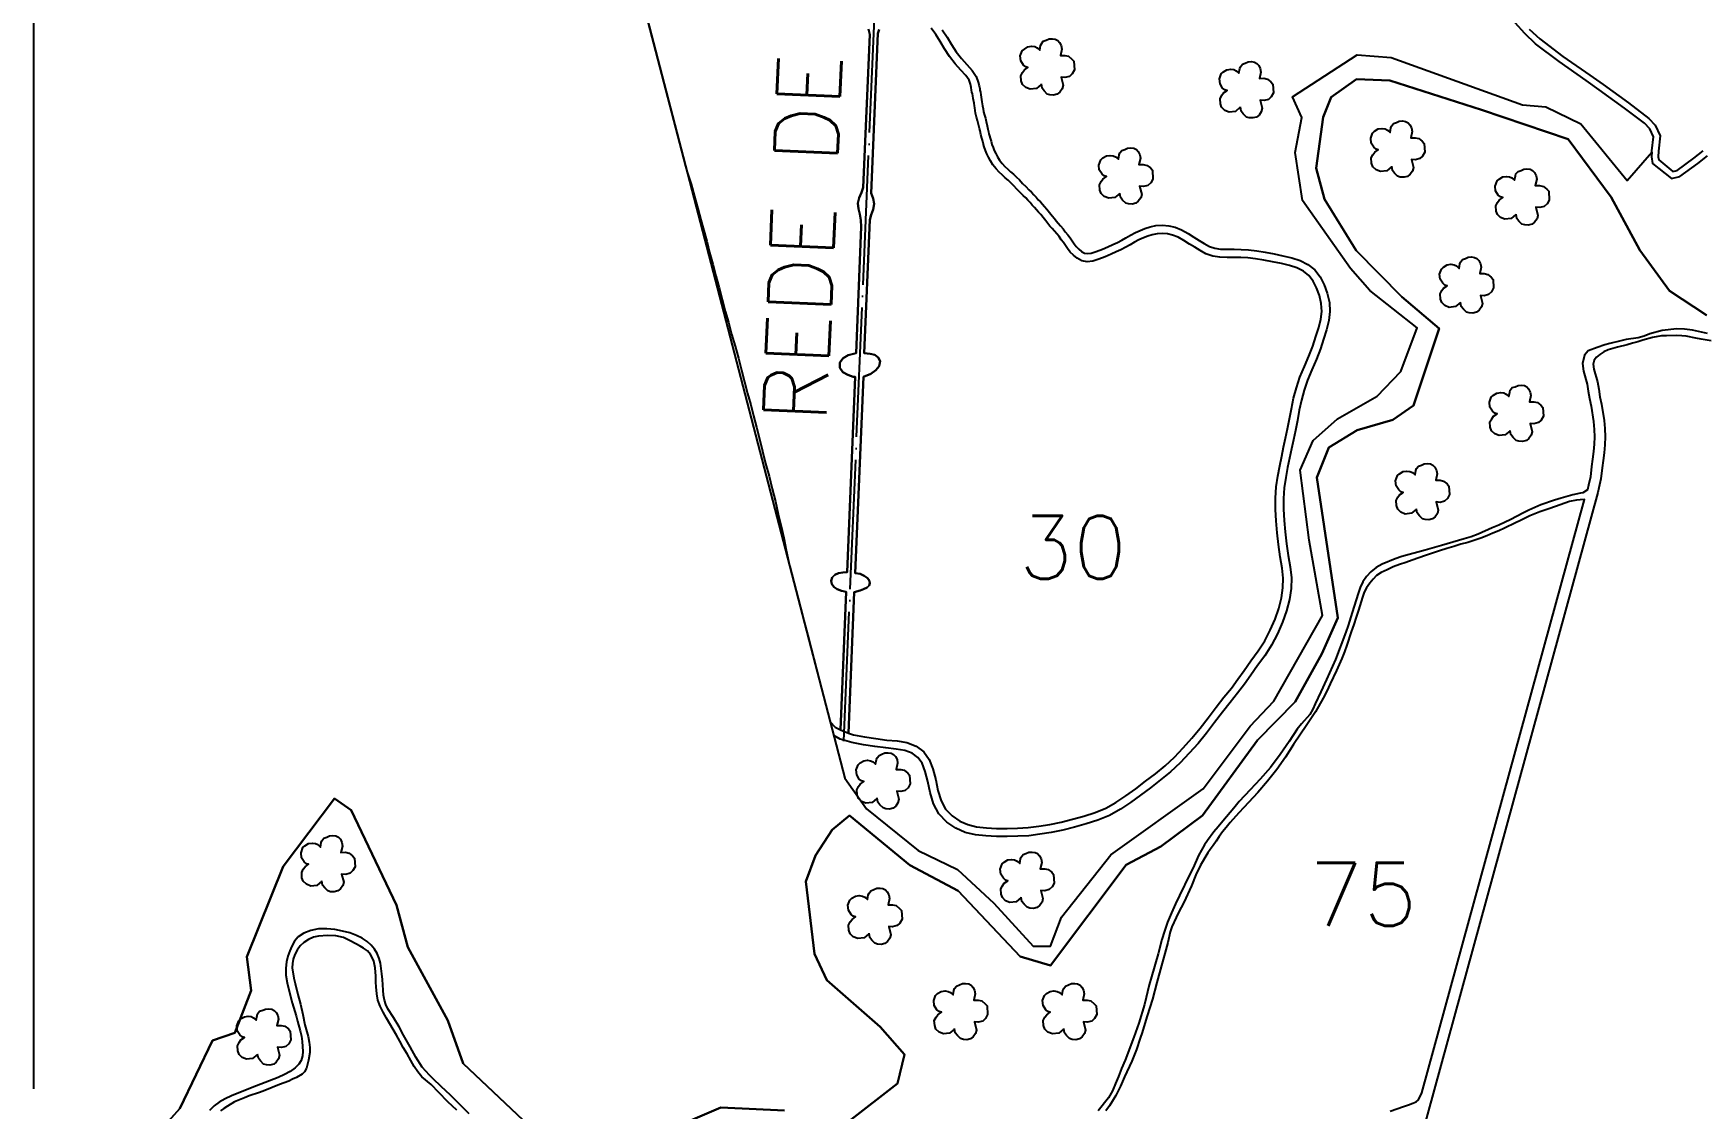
# Model space of a CAD drawing. Extents: x 739818 to 746118, y 7816232 to 7825142.
# Drawn here: x 741500 to 742531, y 7821242 to 7821906 of the extents above; entities that cross this region are included whole.
import ezdxf

# ---------------------------------------------------------------- set-up
doc = ezdxf.new("R2010")
doc.units = 0
doc.header["$MEASUREMENT"] = 0
doc.linetypes.add('CONTINUO', pattern=[0])
doc.linetypes.add('TRACO-PONTO', pattern=[94, 80, -7, 0, -7])
doc.layers.add('0114001148', color=1, linetype='Continuous', lineweight=25)
for name, color, linetype in [('0114001148030', 5, 'Continuous'), ('0114001148031', 5, 'Continuous'), ('0114001148044', 5, 'Continuous'), ('0114001148072', 5, 'Continuous'), ('0114001148075', 5, 'Continuous'), ('0114001148076', 5, 'Continuous'), ('_SIMBOLO ARVORE', 118, 'Continuous'), ('MALHA', 8, 'Continuous'), ('REDE_DE_LUZ', 6, 'Continuous'), ('RESERVA', 3, 'Continuous'), ('TEXTO', 7, 'Continuous'), ('TEXTO_NUN_TAL', 7, 'Continuous')]:
    doc.layers.add(name, color=color, linetype=linetype)
doc.styles.add('Simplex', font='simplex.shx')

msp = doc.modelspace()

# ---------------------------------------------------------------- linework, layer by layer
at = {"layer": '0114001148', "linetype": 'Continuous'}
msp.add_lwpolyline([(741813.5, 7822167.8), (742001.4, 7821445.9), (742014.8, 7821426.9), (742046.7, 7821401.2), (742071.1, 7821389.3), (742093.6, 7821368.7), (742117.8, 7821342), (742128.6, 7821342.1), (742135.3, 7821360), (742165.8, 7821398.4), (742222.8, 7821439.2), (742251.9, 7821478), (742266.5, 7821493.3), (742296.6, 7821546.3), (742288.4, 7821592.9), (742282.9, 7821636.1), (742290.9, 7821654.5), (742305.8, 7821667.8), (742330.5, 7821681.9), (742345, 7821697), (742355.2, 7821724), (742325.9, 7821747.2), (742314, 7821760.8), (742284.2, 7821802.8), (742279.7, 7821832.3), (742283.8, 7821854.1), (742278.1, 7821866.7), (742318, 7821892.8), (742339, 7821891), (742420.2, 7821861.8), (742434.7, 7821860.6), (742456.3, 7821850.1), (742484.9, 7821815.1), (742500.1, 7821832.5), (742500, 7821829.6), (742500.6, 7821825.6), (742512.2, 7821816.3), (742517.4, 7821817.6), (742528.6, 7821825.6), (742534.5, 7821830.3)], dxfattribs=at)
at = {"layer": '0114001148', "linetype": 'ByBlock'}
for points in [[(742533.9, 7821731.9), (742511.1, 7821747), (742492.7, 7821772), (742475.1, 7821804.7), (742448.4, 7821840.7), (742394.9, 7821858.8), (742338.2, 7821876.8), (742317.6, 7821877.6), (742302, 7821866.6), (742297, 7821854.2), (742292.7, 7821822.6), (742297.8, 7821803.5), (742317.5, 7821771.9), (742345.6, 7821743.3), (742368.7, 7821723.7), (742352.9, 7821676), (742340, 7821667.3), (742318, 7821660.9), (742300.5, 7821650.1), (742293.2, 7821631.6), (742306.2, 7821544.8), (742296.3, 7821522.6), (742279.7, 7821493), (742256.4, 7821469.3), (742222.5, 7821422.7), (742196.8, 7821403.6), (742175.3, 7821392.2), (742128.5, 7821330.1), (742109.8, 7821335.6), (742071.5, 7821376.3), (742041.7, 7821392), (742004.3, 7821422.8), (741993.7, 7821414), (741983.3, 7821398.1), (741977.3, 7821381.9), (741982.8, 7821337.4), (741990.3, 7821321), (742023.3, 7821292.2), (742038.4, 7821275.2), (742034, 7821257.2), (742003.6, 7821233.6)], [(741817.5, 7821220.5), (741765.5, 7821269.5), (741756.1, 7821296.2), (741731.5, 7821341.4), (741724.5, 7821367.4), (741696.4, 7821426.1), (741686, 7821433.3), (741654.3, 7821391.2), (741632, 7821335.5), (741634.5, 7821314.7), (741624.5, 7821288.4), (741610.6, 7821283.7), (741590.6, 7821241.7), (741518.4, 7821161)], [(741964.2, 7821240.5), (741924.9, 7821242.4), (741885.5, 7821225.4)]]:
    msp.add_lwpolyline(points, dxfattribs=at)
at = {"layer": '0114001148030', "linetype": 'Continuous'}
msp.add_lwpolyline([(742022.6, 7821908.3), (742021.8, 7821905.8), (742017.7, 7821807.3), (742018.9, 7821804), (742019.5, 7821800.6), (742019, 7821797.2), (742017.8, 7821793.8), (742017, 7821790.7), (742013.5, 7821708.4), (742017.2, 7821708), (742019.9, 7821707.3), (742022, 7821705.8), (742023.2, 7821703.4), (742022.7, 7821700.4), (742020.6, 7821697.8), (742017.6, 7821695.7), (742012.9, 7821693.7), (742007.8, 7821572.4), (742011, 7821572), (742013.5, 7821570.8), (742015.3, 7821569.6), (742016.4, 7821568.2), (742016.9, 7821566.3), (742016.4, 7821564.9), (742015.2, 7821563.7), (742013, 7821562.5), (742011, 7821561.7), (742007.3, 7821560.7), (742003.7, 7821473.7), (742006.9, 7821472.7), (742013.7, 7821471.3), (742020.6, 7821470.3), (742027.4, 7821469.4), (742033.7, 7821468.8), (742039.8, 7821467.8), (742045.5, 7821465.7), (742050.2, 7821462.2), (742053.6, 7821457.4), (742055.9, 7821451.5), (742057.6, 7821444.9), (742059, 7821438.3), (742060.9, 7821431.9), (742063.7, 7821426.6), (742067.7, 7821422.5), (742072.5, 7821419.3), (742077.5, 7821417.1), (742082.9, 7821415.8), (742088.9, 7821415.1), (742095.2, 7821414.8), (742101.7, 7821414.8), (742108.2, 7821414.9), (742114.7, 7821415.3), (742121.3, 7821416.1), (742128.1, 7821417.2), (742135.1, 7821418.7), (742142.1, 7821420.4), (742149.1, 7821422.4), (742156.1, 7821424.6), (742162.8, 7821427.2), (742169, 7821430.8), (742175.1, 7821434.9), (742181.2, 7821439.3), (742187.3, 7821443.9), (742193.5, 7821448.6), (742199.4, 7821453.5), (742205.1, 7821458.9), (742210.6, 7821464.6), (742215.9, 7821470.6), (742221, 7821476.8), (742226, 7821483.2), (742230.9, 7821489.6), (742235.7, 7821495.8), (742240.3, 7821501.4), (742244.4, 7821506.9), (742248.3, 7821512.4), (742252.4, 7821518.3), (742256.8, 7821524.4), (742260.9, 7821530.6), (742264.3, 7821537.2), (742267.3, 7821544), (742269.6, 7821550.7), (742271.3, 7821557.3), (742272.2, 7821563.5), (742272.4, 7821569.4), (742271.7, 7821575.6), (742270.5, 7821582.6), (742269.4, 7821590.1), (742268.6, 7821597.5), (742268, 7821604.8), (742267.6, 7821611.9), (742267.5, 7821618.9), (742268, 7821625.8), (742269, 7821632.5), (742270.2, 7821638.7), (742271.4, 7821644.7), (742272.6, 7821650.3), (742273.8, 7821655.8), (742275, 7821661.7), (742276.2, 7821667.8), (742277.4, 7821674.1), (742278.8, 7821680.5), (742280.5, 7821686.9), (742282.7, 7821693.6), (742285.5, 7821700.2), (742288.2, 7821706.5), (742290.6, 7821712.7), (742292.6, 7821718.7), (742294.3, 7821724.3), (742295.7, 7821729.4), (742296.2, 7821734.2), (742295.9, 7821739.1), (742294.8, 7821744), (742293, 7821748.7), (742290.9, 7821752.8), (742288.2, 7821756.3), (742284.8, 7821759), (742280.8, 7821761.1), (742276.3, 7821762.6), (742271.2, 7821763.7), (742265.7, 7821764.8), (742260.4, 7821765.8), (742255.2, 7821766.7), (742250.5, 7821767.3), (742246.2, 7821767.5), (742242, 7821767.6), (742237.7, 7821767.6), (742233.2, 7821767.8), (742228.8, 7821768.4), (742224.6, 7821769.8), (742221, 7821771.8), (742217.8, 7821773.8), (742214.5, 7821775.8), (742211, 7821778), (742207.4, 7821780.1), (742204, 7821781.4), (742200.8, 7821782.1), (742197.6, 7821782.4), (742194.4, 7821782.2), (742191.4, 7821781.6), (742188.6, 7821780.7), (742186, 7821779.6), (742183.2, 7821778.4), (742180.4, 7821776.9), (742177.7, 7821775.3), (742175, 7821773.8), (742172.1, 7821772.3), (742169.2, 7821771), (742166, 7821769.5), (742162.4, 7821768), (742158.4, 7821766.5), (742154.7, 7821765.3), (742151.2, 7821764.9), (742147.9, 7821765.4), (742145, 7821767), (742142.7, 7821768.9), (742140.7, 7821770.9), (742139.1, 7821773), (742137.8, 7821774.9), (742136.6, 7821776.7), (742135.2, 7821778.5), (742133.8, 7821780.4), (742132.4, 7821782.2), (742131, 7821783.8), (742129.5, 7821785.4), (742128.2, 7821786.9), (742127, 7821788.5), (742125.7, 7821790.2), (742124.1, 7821792.2), (742122.5, 7821794.1), (742121.2, 7821795.6), (742119.9, 7821797), (742118.6, 7821798.4), (742117.2, 7821799.9), (742115.9, 7821801.4), (742114.6, 7821802.9), (742113.2, 7821804.3), (742111.7, 7821805.9), (742109.8, 7821807.7), (742107.7, 7821809.8), (742105.9, 7821811.8), (742104.1, 7821813.6), (742102.3, 7821815.2), (742100.5, 7821816.8), (742098.7, 7821818.5), (742096.9, 7821820.2), (742094.9, 7821822.3), (742092.9, 7821824.7), (742091.4, 7821827.2), (742090.2, 7821829.5), (742089.3, 7821831.6), (742088.4, 7821833.6), (742087.6, 7821835.9), (742087, 7821838.1), (742086.5, 7821839.9), (742086.1, 7821841.3), (742085.5, 7821843.4), (742085, 7821845.7), (742084.6, 7821847.3), (742084.3, 7821848.8), (742083.9, 7821850.4), (742083.4, 7821852.2), (742082.9, 7821854.2), (742082.2, 7821856.6), (742081.8, 7821860), (742081.6, 7821861.2), (742081.3, 7821862.8), (742080.7, 7821865.8), (742080.5, 7821867.4), (742080.3, 7821868.7), (742080, 7821869.7), (742079.8, 7821870.9), (742079.6, 7821872.5), (742079.1, 7821874.5), (742078.2, 7821877), (742076.2, 7821880), (742073.2, 7821883.3), (742069.7, 7821887.2), (742066.2, 7821891.6), (742063.1, 7821896.4), (742060.4, 7821901), (742057.6, 7821905.2), (742054.7, 7821909.2)], dxfattribs=at)
at = {"layer": '0114001148031', "linetype": 'Continuous'}
msp.add_lwpolyline([(741863.7, 7821974.9), (741903, 7821824), (741904.1, 7821820.3), (741906.4, 7821812.8), (741908.6, 7821805.2), (741910.6, 7821797.8), (741912.5, 7821790.8), (741914.3, 7821784.2), (741916.1, 7821777.6), (741917.9, 7821770.6), (741919.8, 7821763.4), (741921.8, 7821756.1), (741923.7, 7821748.8), (741925.6, 7821741.5), (741927.5, 7821734.3), (741929.5, 7821727.5), (741931.5, 7821720.2), (741933.6, 7821712.7), (741935.7, 7821705.3), (741937.6, 7821697.9), (741939.5, 7821690.7), (741941.4, 7821683.5), (741943.3, 7821676.5), (741945.1, 7821669.7), (741946.8, 7821662.7), (741948.7, 7821655.5), (741950.5, 7821647.9), (741952.5, 7821640.2), (741954.6, 7821632.4), (741956.6, 7821624.5), (741958.6, 7821616.7), (741960.3, 7821609), (741962.1, 7821601.6), (741963.8, 7821594.3), (741965.3, 7821586.7), (741966.9, 7821579), (741967.4, 7821576.7), (741975.2, 7821546.6), (741975.3, 7821546.3), (741977, 7821540.2), (741978.5, 7821534), (741978.9, 7821532.6), (741992.4, 7821480.7), (741995.4, 7821477.4), (741998.7, 7821475.6), (742002.3, 7821561), (741999.3, 7821561.6), (741996.8, 7821562.5), (741994.8, 7821563.8), (741993.5, 7821565.6), (741993.1, 7821567.7), (741993.7, 7821569.8), (741995.3, 7821571.4), (741997.5, 7821572.4), (742000.2, 7821572.8), (742002.8, 7821573), (742007.8, 7821693.7), (742006.7, 7821693.8), (742003.3, 7821695), (742000.3, 7821696.7), (741998.3, 7821699.3), (741998.4, 7821702.6), (742000.5, 7821705.4), (742003.6, 7821707.1), (742008.4, 7821708.5), (742011.6, 7821786.5), (742011.4, 7821790.6), (742010.7, 7821794.2), (742009.8, 7821797.6), (742009.5, 7821801), (742010.3, 7821804.4), (742011.8, 7821807.7), (742012.8, 7821810.7), (742016.8, 7821905.3), (742016, 7821908.6)], dxfattribs=at)
at = {"layer": '0114001148044', "linetype": 'CONTINUO'}
msp.add_lwpolyline([(742424.4, 7821908.6), (742430.9, 7821902.7), (742445.2, 7821891.7), (742461.9, 7821880.1), (742470, 7821874.4), (742485.7, 7821863), (742498.3, 7821853.3), (742502.2, 7821849.3), (742505.2, 7821842.7), (742504.2, 7821833.2), (742504, 7821829.8), (742504.4, 7821827.8), (742513.2, 7821820.6), (742515.7, 7821821.3), (742526.2, 7821828.8), (742531.9, 7821833.4)], dxfattribs=at)
at = {"layer": '0114001148072', "linetype": 'ByBlock'}
msp.add_lwpolyline([(741761.6, 7821240.7), (741756.1, 7821245.9), (741750.6, 7821251.6), (741745.8, 7821256.5), (741740, 7821261.3), (741737.6, 7821264.3), (741735.4, 7821267.6), (741733.2, 7821271.5), (741731, 7821275.5), (741728.6, 7821279.5), (741726.5, 7821283.4), (741724.5, 7821287.1), (741722.4, 7821290.6), (741720.3, 7821294), (741718.2, 7821297.6), (741716.1, 7821301.2), (741714.3, 7821304.9), (741712.9, 7821308.7), (741712.2, 7821312.5), (741711.8, 7821316.9), (741711.6, 7821319.8), (741711.6, 7821323.5), (741711.3, 7821328.6), (741710.9, 7821330.7), (741710.4, 7821332.7), (741709.6, 7821334.7), (741708.4, 7821336.9), (741706.4, 7821339.1), (741704.1, 7821340.7), (741701.9, 7821342.1), (741696.2, 7821345.2), (741693.3, 7821346.6), (741691.6, 7821347.3), (741687, 7821348.4), (741681.7, 7821348.6), (741676.2, 7821348.3), (741673.2, 7821347.5), (741670.1, 7821346.2), (741667.2, 7821344.4), (741664.9, 7821342.2), (741663, 7821339.5), (741661.6, 7821336.8), (741660.6, 7821334.1), (741660.1, 7821331.4), (741660, 7821328.6), (741660.9, 7821322.2), (741661.7, 7821319), (741663.4, 7821312.2), (741665.1, 7821306.1), (741666.5, 7821299.9), (741667.8, 7821293.4), (741669.8, 7821286.3), (741670.4, 7821282.7), (741670.8, 7821279.4), (741670.8, 7821276.4), (741670, 7821271.6), (741669.5, 7821269.1), (741668.8, 7821266.6), (741667.6, 7821264.4), (741666.2, 7821263), (741662.6, 7821260.8), (741660.2, 7821259.8), (741657.8, 7821258.7), (741652.2, 7821256.5), (741643, 7821252.9), (741639.7, 7821251.7), (741633.4, 7821249.5), (741630.4, 7821248.4), (741624.3, 7821245.9), (741619.9, 7821243.2), (741617.6, 7821241.7), (741615.6, 7821240.3)], dxfattribs=at)
at = {"layer": '0114001148075', "linetype": 'ByBlock'}
msp.add_lwpolyline([(742338.4, 7821240), (742346.6, 7821243), (742349.7, 7821244), (742352.4, 7821245), (742354.5, 7821245.9), (742356, 7821247), (742358.1, 7821251.4), (742458.6, 7821617.9), (742455.8, 7821617.7), (742453.6, 7821617.5), (742449.2, 7821616.7), (742446.4, 7821615.7), (742443.4, 7821614.7), (742437.1, 7821612.5), (742430.9, 7821610.3), (742424.8, 7821607.9), (742418.9, 7821605.1), (742415.8, 7821603.5), (742409, 7821600.3), (742405.5, 7821598.7), (742401.9, 7821597.1), (742398.2, 7821595.5), (742394.4, 7821594.1), (742386.5, 7821591.5), (742382.2, 7821590.3), (742377.8, 7821589), (742373.4, 7821587.7), (742368.9, 7821586.3), (742360.3, 7821583.4), (742356.2, 7821582), (742352.1, 7821580.6), (742348.1, 7821579.1), (742344.2, 7821577.8), (742340.3, 7821576.3), (742336.5, 7821574.6), (742332.9, 7821572.9), (742330.1, 7821571), (742328, 7821568.8), (742325.8, 7821566.2), (742323.8, 7821563.4), (742322.3, 7821560.7), (742321.3, 7821557.6), (742318.9, 7821549.6), (742317.5, 7821545.2), (742316, 7821540.7), (742314.4, 7821536.3), (742311.6, 7821527.9), (742310.2, 7821523.9), (742308.5, 7821519.8), (742305.2, 7821512.3), (742301.4, 7821504.1), (742299.3, 7821499.6), (742297.1, 7821495.3), (742292.3, 7821486.8), (742286.9, 7821478.7), (742278.8, 7821466.6), (742273.8, 7821458.8), (742268.5, 7821451.2), (742262.6, 7821444), (742256.6, 7821437), (742253.7, 7821433.8), (742248, 7821427.7), (742245, 7821424.4), (742239.6, 7821418.4), (742237.2, 7821415.4), (742234.9, 7821412.6), (742232.8, 7821409.8), (742231, 7821406.9), (742229, 7821404.3), (742227.3, 7821401.8), (742225.8, 7821399.6), (742221.3, 7821392), (742218.3, 7821386.1), (742215.6, 7821379.4), (742210.9, 7821369.1), (742207.7, 7821362.8), (742206.2, 7821359.7), (742203.5, 7821353.9), (742202.4, 7821350.9), (742201.1, 7821344.4), (742199.3, 7821337.5), (742197.1, 7821330.1), (742194.3, 7821319.5), (742191.5, 7821309.3), (742188.3, 7821299), (742186.2, 7821292.1), (742185.1, 7821288.6), (742183.9, 7821285.2), (742181.6, 7821278.1), (742178.9, 7821270.9), (742174.3, 7821261.4), (742171.8, 7821255.6), (742169, 7821249.7), (742165, 7821243.3), (742162.8, 7821240.2)], dxfattribs=at)
at = {"layer": '0114001148076', "linetype": 'ByBlock'}
msp.add_lwpolyline([(742536.9, 7821716.1), (742530.7, 7821717), (742527.4, 7821717.7), (742521.4, 7821718.9), (742518.6, 7821719.2), (742515.6, 7821719.3), (742509.3, 7821719.2), (742506.2, 7821719.1), (742500.6, 7821718.1), (742494.5, 7821716.4), (742491.4, 7821715.4), (742488.1, 7821714.5), (742484.9, 7821713.6), (742479, 7821712.2), (742473.1, 7821710.4), (742470.4, 7821709.2), (742468, 7821707.6), (742466, 7821705.9), (742464.5, 7821704), (742463.9, 7821701.7), (742464.4, 7821698.6), (742466.5, 7821690.6), (742467.3, 7821686.1), (742468.1, 7821681.5), (742469, 7821676.8), (742470.6, 7821666.9), (742471.1, 7821661.8), (742471.3, 7821656.7), (742471.1, 7821651.7), (742470.6, 7821646.8), (742470, 7821642.1), (742469.4, 7821637.6), (742468.7, 7821630.8), (742467.4, 7821625.3), (742466.7, 7821622.4), (742337.4, 7821150.4)], dxfattribs=at)
at = {"layer": '_SIMBOLO ARVORE', "linetype": 'CONTINUO'}
for points in [[(742122.8, 7821874.4, 0), (742119.8, 7821871.9, 0), (742116, 7821871.5, 0), (742113.3, 7821872.5, 0), (742111.3, 7821874.4, 0), (742110.5, 7821876.6, 0), (742110.3, 7821879.8, 0), (742111.3, 7821881.9, 0), (742112.4, 7821883.4, 0), (742114.6, 7821884.8, 0), (742113.2, 7821885.3, 0), (742111.9, 7821886.4, 0), (742110.2, 7821889, 0), (742109.9, 7821892, 0), (742111.1, 7821895.2, 0), (742112.4, 7821896.3, 0), (742114.6, 7821897.7, 0), (742116.9, 7821898, 0), (742118.8, 7821897.8, 0), (742120.3, 7821897.1, 0), (742122, 7821895.6, 0), (742122.4, 7821898.4, 0), (742122.9, 7821899.5, 0), (742124.1, 7821901.1, 0), (742125.9, 7821901.7, 0), (742127.7, 7821902.5, 0), (742129.7, 7821902.7, 0), (742131.5, 7821902.4, 0), (742133.1, 7821901.6, 0), (742134.2, 7821900.4, 0), (742135.2, 7821898.4, 0), (742135.6, 7821896.2, 0), (742134.7, 7821892.3, 0), (742137.4, 7821892.4, 0), (742139.7, 7821891.8, 0), (742141.8, 7821890.1, 0), (742143, 7821888.8, 0), (742143.3, 7821883.4, 0), (742142, 7821881, 0), (742140.2, 7821879.4, 0), (742137.5, 7821878.7, 0), (742135.1, 7821878.9, 0), (742136.4, 7821873.9, 0), (742135.8, 7821871.8, 0), (742134.3, 7821869.7, 0), (742132.7, 7821868.4, 0), (742130.5, 7821867.9, 0), (742128.2, 7821868, 0), (742126.5, 7821868.5, 0), (742124.6, 7821870.4, 0), (742123.3, 7821872.1, 0), (742122.9, 7821874.7, 0)], [(742245.8, 7821860.3, 0), (742242.8, 7821857.7, 0), (742239, 7821857.3, 0), (742236.3, 7821858.4, 0), (742234.3, 7821860.3, 0), (742233.5, 7821862.4, 0), (742233.3, 7821865.6, 0), (742234.4, 7821867.7, 0), (742235.5, 7821869.2, 0), (742237.7, 7821870.7, 0), (742236.3, 7821871.1, 0), (742234.9, 7821872.2, 0), (742233.3, 7821874.8, 0), (742233, 7821877.8, 0), (742234.1, 7821881, 0), (742235.4, 7821882.2, 0), (742237.6, 7821883.5, 0), (742240, 7821883.8, 0), (742241.9, 7821883.6, 0), (742243.3, 7821882.9, 0), (742245, 7821881.4, 0), (742245.5, 7821884.2, 0), (742245.9, 7821885.3, 0), (742247.1, 7821886.9, 0), (742248.9, 7821887.5, 0), (742250.7, 7821888.3, 0), (742252.7, 7821888.5, 0), (742254.6, 7821888.2, 0), (742256.1, 7821887.4, 0), (742257.2, 7821886.2, 0), (742258.2, 7821884.2, 0), (742258.6, 7821882, 0), (742257.7, 7821878.1, 0), (742260.4, 7821878.2, 0), (742262.7, 7821877.6, 0), (742264.8, 7821876, 0), (742266, 7821874.6, 0), (742266.3, 7821869.2, 0), (742265, 7821866.8, 0), (742263.3, 7821865.2, 0), (742260.5, 7821864.5, 0), (742258.1, 7821864.7, 0), (742259.4, 7821859.7, 0), (742258.8, 7821857.6, 0), (742257.4, 7821855.5, 0), (742255.8, 7821854.3, 0), (742253.5, 7821853.7, 0), (742251.3, 7821853.8, 0), (742249.6, 7821854.3, 0), (742247.6, 7821856.2, 0), (742246.3, 7821857.9, 0), (742245.9, 7821860.5, 0)], [(742339.3, 7821823.6, 0), (742336.3, 7821821.1, 0), (742332.5, 7821820.6, 0), (742329.7, 7821821.7, 0), (742327.8, 7821823.6, 0), (742327, 7821825.8, 0), (742326.8, 7821829, 0), (742327.8, 7821831, 0), (742328.9, 7821832.5, 0), (742331.1, 7821834, 0), (742329.7, 7821834.5, 0), (742328.3, 7821835.6, 0), (742326.7, 7821838.2, 0), (742326.4, 7821841.2, 0), (742327.6, 7821844.4, 0), (742328.8, 7821845.5, 0), (742331.1, 7821846.9, 0), (742333.4, 7821847.2, 0), (742335.3, 7821846.9, 0), (742336.8, 7821846.2, 0), (742338.4, 7821844.8, 0), (742338.9, 7821847.6, 0), (742339.3, 7821848.7, 0), (742340.6, 7821850.2, 0), (742342.4, 7821850.9, 0), (742344.1, 7821851.7, 0), (742346.1, 7821851.9, 0), (742348, 7821851.6, 0), (742349.6, 7821850.8, 0), (742350.7, 7821849.5, 0), (742351.7, 7821847.6, 0), (742352.1, 7821845.4, 0), (742351.2, 7821841.5, 0), (742353.9, 7821841.5, 0), (742356.2, 7821841, 0), (742358.3, 7821839.3, 0), (742359.5, 7821838, 0), (742359.8, 7821832.6, 0), (742358.5, 7821830.2, 0), (742356.7, 7821828.6, 0), (742354, 7821827.9, 0), (742351.6, 7821828.1, 0), (742352.9, 7821823.1, 0), (742352.3, 7821820.9, 0), (742350.8, 7821818.9, 0), (742349.2, 7821817.6, 0), (742347, 7821817.1, 0), (742344.7, 7821817.2, 0), (742343, 7821817.7, 0), (742341.1, 7821819.6, 0), (742339.8, 7821821.3, 0), (742339.4, 7821823.9, 0)], [(742171.3, 7821807.1, 0), (742168.3, 7821804.5, 0), (742164.5, 7821804.1, 0), (742161.8, 7821805.2, 0), (742159.8, 7821807.1, 0), (742159, 7821809.2, 0), (742158.8, 7821812.4, 0), (742159.8, 7821814.5, 0), (742160.9, 7821816, 0), (742163.1, 7821817.5, 0), (742161.7, 7821817.9, 0), (742160.4, 7821819, 0), (742158.7, 7821821.6, 0), (742158.4, 7821824.6, 0), (742159.6, 7821827.8, 0), (742160.9, 7821829, 0), (742163.1, 7821830.3, 0), (742165.5, 7821830.6, 0), (742167.3, 7821830.4, 0), (742168.8, 7821829.7, 0), (742170.5, 7821828.2, 0), (742170.9, 7821831, 0), (742171.4, 7821832.1, 0), (742172.6, 7821833.7, 0), (742174.4, 7821834.3, 0), (742176.2, 7821835.1, 0), (742178.2, 7821835.3, 0), (742180, 7821835, 0), (742181.6, 7821834.2, 0), (742182.7, 7821833, 0), (742183.7, 7821831, 0), (742184.1, 7821828.8, 0), (742183.2, 7821824.9, 0), (742185.9, 7821825, 0), (742188.2, 7821824.4, 0), (742190.3, 7821822.8, 0), (742191.5, 7821821.4, 0), (742191.8, 7821816, 0), (742190.5, 7821813.6, 0), (742188.7, 7821812, 0), (742186, 7821811.3, 0), (742183.6, 7821811.5, 0), (742184.9, 7821806.5, 0), (742184.3, 7821804.4, 0), (742182.8, 7821802.3, 0), (742181.2, 7821801.1, 0), (742179, 7821800.5, 0), (742176.7, 7821800.6, 0), (742175, 7821801.1, 0), (742173.1, 7821803, 0), (742171.8, 7821804.7, 0), (742171.4, 7821807.3, 0)], [(742416.2, 7821794.1, 0), (742413.2, 7821791.5, 0), (742409.3, 7821791.1, 0), (742406.6, 7821792.2, 0), (742404.7, 7821794, 0), (742403.9, 7821796.2, 0), (742403.7, 7821799.4, 0), (742404.7, 7821801.5, 0), (742405.8, 7821803, 0), (742408, 7821804.5, 0), (742406.6, 7821804.9, 0), (742405.2, 7821806, 0), (742403.6, 7821808.6, 0), (742403.3, 7821811.6, 0), (742404.5, 7821814.8, 0), (742405.7, 7821816, 0), (742408, 7821817.3, 0), (742410.3, 7821817.6, 0), (742412.2, 7821817.4, 0), (742413.7, 7821816.7, 0), (742415.3, 7821815.2, 0), (742415.8, 7821818, 0), (742416.2, 7821819.1, 0), (742417.5, 7821820.7, 0), (742419.3, 7821821.3, 0), (742421, 7821822.1, 0), (742423, 7821822.3, 0), (742424.9, 7821822, 0), (742426.4, 7821821.2, 0), (742427.6, 7821820, 0), (742428.6, 7821818, 0), (742429, 7821815.8, 0), (742428.1, 7821811.9, 0), (742430.8, 7821812, 0), (742433.1, 7821811.4, 0), (742435.2, 7821809.8, 0), (742436.4, 7821808.4, 0), (742436.7, 7821803, 0), (742435.4, 7821800.6, 0), (742433.6, 7821799, 0), (742430.9, 7821798.3, 0), (742428.5, 7821798.5, 0), (742429.7, 7821793.5, 0), (742429.2, 7821791.4, 0), (742427.7, 7821789.3, 0), (742426.1, 7821788.1, 0), (742423.8, 7821787.5, 0), (742421.6, 7821787.6, 0), (742419.9, 7821788.1, 0), (742418, 7821790, 0), (742416.7, 7821791.7, 0), (742416.3, 7821794.3, 0)], [(742381.9, 7821739.7, 0), (742378.9, 7821737.2, 0), (742375, 7821736.7, 0), (742372.3, 7821737.8, 0), (742370.4, 7821739.7, 0), (742369.6, 7821741.8, 0), (742369.4, 7821745.1, 0), (742370.4, 7821747.1, 0), (742371.5, 7821748.6, 0), (742373.7, 7821750.1, 0), (742372.3, 7821750.5, 0), (742370.9, 7821751.7, 0), (742369.3, 7821754.2, 0), (742369, 7821757.3, 0), (742370.2, 7821760.4, 0), (742371.4, 7821761.6, 0), (742373.7, 7821762.9, 0), (742376, 7821763.3, 0), (742377.9, 7821763, 0), (742379.4, 7821762.3, 0), (742381, 7821760.8, 0), (742381.5, 7821763.6, 0), (742381.9, 7821764.7, 0), (742383.1, 7821766.3, 0), (742385, 7821766.9, 0), (742386.7, 7821767.7, 0), (742388.7, 7821767.9, 0), (742390.6, 7821767.6, 0), (742392.1, 7821766.8, 0), (742393.3, 7821765.6, 0), (742394.3, 7821763.6, 0), (742394.7, 7821761.5, 0), (742393.8, 7821757.6, 0), (742396.5, 7821757.6, 0), (742398.7, 7821757.1, 0), (742400.9, 7821755.4, 0), (742402.1, 7821754, 0), (742402.4, 7821748.7, 0), (742401.1, 7821746.3, 0), (742399.3, 7821744.7, 0), (742396.6, 7821743.9, 0), (742394.2, 7821744.1, 0), (742395.4, 7821739.1, 0), (742394.8, 7821737, 0), (742393.4, 7821734.9, 0), (742391.8, 7821733.7, 0), (742389.5, 7821733.1, 0), (742387.3, 7821733.3, 0), (742385.6, 7821733.7, 0), (742383.7, 7821735.6, 0), (742382.4, 7821737.3, 0), (742382, 7821739.9, 0)], [(742412.6, 7821660.5, 0), (742409.6, 7821658, 0), (742405.8, 7821657.5, 0), (742403.1, 7821658.6, 0), (742401.1, 7821660.5, 0), (742400.3, 7821662.6, 0), (742400.1, 7821665.9, 0), (742401.2, 7821667.9, 0), (742402.3, 7821669.4, 0), (742404.5, 7821670.9, 0), (742403.1, 7821671.3, 0), (742401.7, 7821672.5, 0), (742400.1, 7821675, 0), (742399.8, 7821678.1, 0), (742400.9, 7821681.2, 0), (742402.2, 7821682.4, 0), (742404.4, 7821683.7, 0), (742406.8, 7821684.1, 0), (742408.7, 7821683.8, 0), (742410.1, 7821683.1, 0), (742411.8, 7821681.6, 0), (742412.3, 7821684.4, 0), (742412.7, 7821685.5, 0), (742413.9, 7821687.1, 0), (742415.7, 7821687.7, 0), (742417.5, 7821688.5, 0), (742419.5, 7821688.7, 0), (742421.4, 7821688.4, 0), (742422.9, 7821687.6, 0), (742424, 7821686.4, 0), (742425, 7821684.4, 0), (742425.4, 7821682.3, 0), (742424.5, 7821678.4, 0), (742427.2, 7821678.4, 0), (742429.5, 7821677.9, 0), (742431.6, 7821676.2, 0), (742432.8, 7821674.8, 0), (742433.1, 7821669.5, 0), (742431.8, 7821667.1, 0), (742430.1, 7821665.5, 0), (742427.3, 7821664.7, 0), (742424.9, 7821664.9, 0), (742426.2, 7821659.9, 0), (742425.6, 7821657.8, 0), (742424.2, 7821655.7, 0), (742422.6, 7821654.5, 0), (742420.3, 7821653.9, 0), (742418, 7821654.1, 0), (742416.4, 7821654.5, 0), (742414.4, 7821656.4, 0), (742413.1, 7821658.1, 0), (742412.7, 7821660.7, 0)], [(742354.7, 7821612, 0), (742351.7, 7821609.5, 0), (742347.8, 7821609, 0), (742345.1, 7821610.1, 0), (742343.2, 7821612, 0), (742342.4, 7821614.2, 0), (742342.2, 7821617.4, 0), (742343.2, 7821619.4, 0), (742344.3, 7821620.9, 0), (742346.5, 7821622.4, 0), (742345.1, 7821622.8, 0), (742343.7, 7821624, 0), (742342.1, 7821626.5, 0), (742341.8, 7821629.6, 0), (742343, 7821632.8, 0), (742344.2, 7821633.9, 0), (742346.5, 7821635.3, 0), (742348.8, 7821635.6, 0), (742350.7, 7821635.3, 0), (742352.2, 7821634.6, 0), (742353.8, 7821633.2, 0), (742354.3, 7821636, 0), (742354.7, 7821637.1, 0), (742355.9, 7821638.6, 0), (742357.8, 7821639.3, 0), (742359.5, 7821640.1, 0), (742361.5, 7821640.2, 0), (742363.4, 7821640, 0), (742364.9, 7821639.2, 0), (742366.1, 7821637.9, 0), (742367.1, 7821636, 0), (742367.5, 7821633.8, 0), (742366.6, 7821629.9, 0), (742369.3, 7821629.9, 0), (742371.5, 7821629.4, 0), (742373.7, 7821627.7, 0), (742374.8, 7821626.3, 0), (742375.2, 7821621, 0), (742373.9, 7821618.6, 0), (742372.1, 7821617, 0), (742369.4, 7821616.2, 0), (742366.9, 7821616.5, 0), (742368.2, 7821611.4, 0), (742367.6, 7821609.3, 0), (742366.2, 7821607.3, 0), (742364.6, 7821606, 0), (742362.3, 7821605.4, 0), (742360.1, 7821605.6, 0), (742358.4, 7821606.1, 0), (742356.5, 7821608, 0), (742355.2, 7821609.7, 0), (742354.8, 7821612.3, 0)], [(742021.3, 7821433.3, 0), (742018.3, 7821430.8, 0), (742014.5, 7821430.3, 0), (742011.8, 7821431.4, 0), (742009.9, 7821433.3, 0), (742009.1, 7821435.5, 0), (742008.8, 7821438.7, 0), (742009.9, 7821440.7, 0), (742011, 7821442.2, 0), (742013.2, 7821443.7, 0), (742011.8, 7821444.1, 0), (742010.4, 7821445.3, 0), (742008.8, 7821447.8, 0), (742008.5, 7821450.9, 0), (742009.7, 7821454.1, 0), (742010.9, 7821455.2, 0), (742013.1, 7821456.6, 0), (742015.5, 7821456.9, 0), (742017.4, 7821456.6, 0), (742018.9, 7821455.9, 0), (742020.5, 7821454.5, 0), (742021, 7821457.3, 0), (742021.4, 7821458.4, 0), (742022.6, 7821459.9, 0), (742024.4, 7821460.6, 0), (742026.2, 7821461.4, 0), (742028.2, 7821461.5, 0), (742030.1, 7821461.3, 0), (742031.6, 7821460.5, 0), (742032.7, 7821459.2, 0), (742033.7, 7821457.3, 0), (742034.1, 7821455.1, 0), (742033.2, 7821451.2, 0), (742036, 7821451.2, 0), (742038.2, 7821450.7, 0), (742040.3, 7821449, 0), (742041.5, 7821447.7, 0), (742041.8, 7821442.3, 0), (742040.5, 7821439.9, 0), (742038.8, 7821438.3, 0), (742036, 7821437.6, 0), (742033.6, 7821437.8, 0), (742034.9, 7821432.8, 0), (742034.3, 7821430.6, 0), (742032.9, 7821428.6, 0), (742031.3, 7821427.3, 0), (742029, 7821426.7, 0), (742026.8, 7821426.9, 0), (742025.1, 7821427.4, 0), (742023.1, 7821429.3, 0), (742021.8, 7821431, 0), (742021.4, 7821433.6, 0)], [(741678.3, 7821382.2, 0), (741675.2, 7821379.6, 0), (741671.4, 7821379.2, 0), (741668.7, 7821380.3, 0), (741666.8, 7821382.2, 0), (741666, 7821384.3, 0), (741665.8, 7821387.5, 0), (741666.8, 7821389.6, 0), (741667.9, 7821391.1, 0), (741670.1, 7821392.6, 0), (741668.7, 7821393, 0), (741667.3, 7821394.1, 0), (741665.7, 7821396.7, 0), (741665.4, 7821399.8, 0), (741666.6, 7821402.9, 0), (741667.8, 7821404.1, 0), (741670, 7821405.4, 0), (741672.4, 7821405.7, 0), (741674.3, 7821405.5, 0), (741675.8, 7821404.8, 0), (741677.4, 7821403.3, 0), (741677.9, 7821406.1, 0), (741678.3, 7821407.2, 0), (741679.5, 7821408.8, 0), (741681.4, 7821409.4, 0), (741683.1, 7821410.2, 0), (741685.1, 7821410.4, 0), (741687, 7821410.1, 0), (741688.5, 7821409.3, 0), (741689.7, 7821408.1, 0), (741690.7, 7821406.1, 0), (741691.1, 7821403.9, 0), (741690.1, 7821400, 0), (741692.9, 7821400.1, 0), (741695.1, 7821399.5, 0), (741697.3, 7821397.9, 0), (741698.4, 7821396.5, 0), (741698.8, 7821391.1, 0), (741697.5, 7821388.7, 0), (741695.7, 7821387.1, 0), (741693, 7821386.4, 0), (741690.5, 7821386.6, 0), (741691.8, 7821381.6, 0), (741691.2, 7821379.5, 0), (741689.8, 7821377.4, 0), (741688.2, 7821376.2, 0), (741685.9, 7821375.6, 0), (741683.7, 7821375.7, 0), (741682, 7821376.2, 0), (741680.1, 7821378.1, 0), (741678.7, 7821379.8, 0), (741678.3, 7821382.4, 0)], [(742110.4, 7821372, 0), (742107.3, 7821369.5, 0), (742103.5, 7821369, 0), (742100.8, 7821370.1, 0), (742098.9, 7821372, 0), (742098.1, 7821374.2, 0), (742097.9, 7821377.4, 0), (742098.9, 7821379.4, 0), (742100, 7821380.9, 0), (742102.2, 7821382.4, 0), (742100.8, 7821382.8, 0), (742099.4, 7821384, 0), (742097.8, 7821386.5, 0), (742097.5, 7821389.6, 0), (742098.7, 7821392.8, 0), (742099.9, 7821393.9, 0), (742102.1, 7821395.3, 0), (742104.5, 7821395.6, 0), (742106.4, 7821395.3, 0), (742107.9, 7821394.6, 0), (742109.5, 7821393.2, 0), (742110, 7821395.9, 0), (742110.4, 7821397.1, 0), (742111.6, 7821398.6, 0), (742113.4, 7821399.3, 0), (742115.2, 7821400.1, 0), (742117.2, 7821400.2, 0), (742119.1, 7821400, 0), (742120.6, 7821399.2, 0), (742121.8, 7821397.9, 0), (742122.8, 7821396, 0), (742123.2, 7821393.8, 0), (742122.2, 7821389.9, 0), (742125, 7821389.9, 0), (742127.2, 7821389.4, 0), (742129.4, 7821387.7, 0), (742130.5, 7821386.3, 0), (742130.9, 7821381, 0), (742129.5, 7821378.6, 0), (742127.8, 7821377, 0), (742125, 7821376.2, 0), (742122.6, 7821376.5, 0), (742123.9, 7821371.4, 0), (742123.3, 7821369.3, 0), (742121.9, 7821367.3, 0), (742120.3, 7821366, 0), (742118, 7821365.4, 0), (742115.8, 7821365.6, 0), (742114.1, 7821366.1, 0), (742112.2, 7821367.9, 0), (742110.8, 7821369.7, 0), (742110.4, 7821372.3, 0)], [(742016.3, 7821349.7, 0), (742013.3, 7821347.2, 0), (742009.5, 7821346.7, 0), (742006.7, 7821347.8, 0), (742004.8, 7821349.7, 0), (742004, 7821351.9, 0), (742003.8, 7821355.1, 0), (742004.8, 7821357.1, 0), (742005.9, 7821358.6, 0), (742008.1, 7821360.1, 0), (742006.7, 7821360.5, 0), (742005.4, 7821361.7, 0), (742003.7, 7821364.2, 0), (742003.4, 7821367.3, 0), (742004.6, 7821370.5, 0), (742005.8, 7821371.6, 0), (742008.1, 7821373, 0), (742010.4, 7821373.3, 0), (742012.3, 7821373, 0), (742013.8, 7821372.3, 0), (742015.5, 7821370.9, 0), (742015.9, 7821373.7, 0), (742016.4, 7821374.8, 0), (742017.6, 7821376.3, 0), (742019.4, 7821377, 0), (742021.2, 7821377.8, 0), (742023.2, 7821377.9, 0), (742025, 7821377.7, 0), (742026.6, 7821376.9, 0), (742027.7, 7821375.6, 0), (742028.7, 7821373.7, 0), (742029.1, 7821371.5, 0), (742028.2, 7821367.6, 0), (742030.9, 7821367.6, 0), (742033.2, 7821367.1, 0), (742035.3, 7821365.4, 0), (742036.5, 7821364.1, 0), (742036.8, 7821358.7, 0), (742035.5, 7821356.3, 0), (742033.7, 7821354.7, 0), (742031, 7821353.9, 0), (742028.6, 7821354.2, 0), (742029.9, 7821349.1, 0), (742029.3, 7821347, 0), (742027.8, 7821345, 0), (742026.2, 7821343.7, 0), (742024, 7821343.1, 0), (742021.7, 7821343.3, 0), (742020, 7821343.8, 0), (742018.1, 7821345.7, 0), (742016.8, 7821347.4, 0), (742016.4, 7821350, 0)], [(742069.2, 7821290.8, 0), (742066.2, 7821288.3, 0), (742062.4, 7821287.8, 0), (742059.7, 7821288.9, 0), (742057.7, 7821290.8, 0), (742057, 7821293, 0), (742056.7, 7821296.2, 0), (742057.8, 7821298.2, 0), (742058.9, 7821299.7, 0), (742061.1, 7821301.2, 0), (742059.7, 7821301.6, 0), (742058.3, 7821302.8, 0), (742056.7, 7821305.3, 0), (742056.4, 7821308.4, 0), (742057.5, 7821311.6, 0), (742058.8, 7821312.7, 0), (742061, 7821314.1, 0), (742063.4, 7821314.4, 0), (742065.3, 7821314.1, 0), (742066.8, 7821313.4, 0), (742068.4, 7821312, 0), (742068.9, 7821314.7, 0), (742069.3, 7821315.9, 0), (742070.5, 7821317.4, 0), (742072.3, 7821318.1, 0), (742074.1, 7821318.9, 0), (742076.1, 7821319, 0), (742078, 7821318.8, 0), (742079.5, 7821318, 0), (742080.6, 7821316.7, 0), (742081.6, 7821314.8, 0), (742082, 7821312.6, 0), (742081.1, 7821308.7, 0), (742083.9, 7821308.7, 0), (742086.1, 7821308.2, 0), (742088.2, 7821306.5, 0), (742089.4, 7821305.1, 0), (742089.7, 7821299.8, 0), (742088.4, 7821297.4, 0), (742086.7, 7821295.8, 0), (742083.9, 7821295, 0), (742081.5, 7821295.3, 0), (742082.8, 7821290.2, 0), (742082.2, 7821288.1, 0), (742080.8, 7821286.1, 0), (742079.2, 7821284.8, 0), (742076.9, 7821284.2, 0), (742074.7, 7821284.4, 0), (742073, 7821284.9, 0), (742071, 7821286.8, 0), (742069.7, 7821288.5, 0), (742069.3, 7821291.1, 0)], [(742136.6, 7821290.8, 0), (742133.6, 7821288.3, 0), (742129.8, 7821287.8, 0), (742127, 7821288.9, 0), (742125.1, 7821290.8, 0), (742124.3, 7821293, 0), (742124.1, 7821296.2, 0), (742125.1, 7821298.2, 0), (742126.2, 7821299.7, 0), (742128.4, 7821301.2, 0), (742127, 7821301.6, 0), (742125.7, 7821302.8, 0), (742124, 7821305.3, 0), (742123.7, 7821308.4, 0), (742124.9, 7821311.6, 0), (742126.1, 7821312.7, 0), (742128.4, 7821314.1, 0), (742130.7, 7821314.4, 0), (742132.6, 7821314.1, 0), (742134.1, 7821313.4, 0), (742135.8, 7821312, 0), (742136.2, 7821314.7, 0), (742136.7, 7821315.9, 0), (742137.9, 7821317.4, 0), (742139.7, 7821318.1, 0), (742141.5, 7821318.9, 0), (742143.5, 7821319, 0), (742145.3, 7821318.8, 0), (742146.9, 7821318, 0), (742148, 7821316.7, 0), (742149, 7821314.8, 0), (742149.4, 7821312.6, 0), (742148.5, 7821308.7, 0), (742151.2, 7821308.7, 0), (742153.5, 7821308.2, 0), (742155.6, 7821306.5, 0), (742156.8, 7821305.1, 0), (742157.1, 7821299.8, 0), (742155.8, 7821297.4, 0), (742154, 7821295.8, 0), (742151.3, 7821295, 0), (742148.9, 7821295.3, 0), (742150.2, 7821290.2, 0), (742149.6, 7821288.1, 0), (742148.1, 7821286.1, 0), (742146.5, 7821284.8, 0), (742144.3, 7821284.2, 0), (742142, 7821284.4, 0), (742140.3, 7821284.9, 0), (742138.4, 7821286.8, 0), (742137.1, 7821288.5, 0), (742136.7, 7821291.1, 0)], [(741638.6, 7821275.2, 0), (741635.5, 7821272.6, 0), (741631.7, 7821272.2, 0), (741629, 7821273.3, 0), (741627.1, 7821275.2, 0), (741626.3, 7821277.3, 0), (741626.1, 7821280.5, 0), (741627.1, 7821282.6, 0), (741628.2, 7821284.1, 0), (741630.4, 7821285.6, 0), (741629, 7821286, 0), (741627.6, 7821287.2, 0), (741626, 7821289.7, 0), (741625.7, 7821292.8, 0), (741626.9, 7821295.9, 0), (741628.1, 7821297.1, 0), (741630.4, 7821298.4, 0), (741632.7, 7821298.7, 0), (741634.6, 7821298.5, 0), (741636.1, 7821297.8, 0), (741637.7, 7821296.3, 0), (741638.2, 7821299.1, 0), (741638.6, 7821300.2, 0), (741639.8, 7821301.8, 0), (741641.7, 7821302.4, 0), (741643.4, 7821303.2, 0), (741645.4, 7821303.4, 0), (741647.3, 7821303.1, 0), (741648.8, 7821302.3, 0), (741650, 7821301.1, 0), (741651, 7821299.1, 0), (741651.4, 7821296.9, 0), (741650.4, 7821293.1, 0), (741653.2, 7821293.1, 0), (741655.4, 7821292.6, 0), (741657.6, 7821290.9, 0), (741658.7, 7821289.5, 0), (741659.1, 7821284.1, 0), (741657.8, 7821281.7, 0), (741656, 7821280.1, 0), (741653.3, 7821279.4, 0), (741650.8, 7821279.6, 0), (741652.1, 7821274.6, 0), (741651.5, 7821272.5, 0), (741650.1, 7821270.4, 0), (741648.5, 7821269.2, 0), (741646.2, 7821268.6, 0), (741644, 7821268.7, 0), (741642.3, 7821269.2, 0), (741640.4, 7821271.1, 0), (741639.1, 7821272.8, 0), (741638.6, 7821275.4, 0)]]:
    msp.add_polyline3d(points, dxfattribs=at)
at = {"layer": 'MALHA', "linetype": 'ByBlock'}
msp.add_lwpolyline([(741500, 7822912.3), (741500, 7821253.8)], dxfattribs=at)
at = {"layer": 'REDE_DE_LUZ', "linetype": 'TRACO-PONTO'}
msp.add_lwpolyline([(742000.8, 7821468.6), (742030.5, 7822170.5)], dxfattribs=at)
at = {"layer": 'REDE_DE_LUZ'}
msp.add_lwpolyline([(742016, 7821908.6), (742016.8, 7821905.3), (742012.8, 7821810.7), (742011.8, 7821807.7), (742010.3, 7821804.4), (742009.5, 7821801), (742009.8, 7821797.6), (742010.7, 7821794.2), (742011.4, 7821790.6), (742011.6, 7821786.5), (742008.4, 7821708.5), (742003.6, 7821707.1), (742000.5, 7821705.4), (741998.4, 7821702.6), (741998.3, 7821699.3), (742000.3, 7821696.7), (742003.3, 7821695), (742006.7, 7821693.8), (742007.8, 7821693.7), (742002.8, 7821573), (742000.2, 7821572.8), (741997.5, 7821572.4), (741995.3, 7821571.4), (741993.7, 7821569.8), (741993.1, 7821567.7), (741993.5, 7821565.6), (741994.8, 7821563.8), (741996.8, 7821562.5), (741999.3, 7821561.6), (742002.3, 7821561), (741998.7, 7821475.6), (742003.7, 7821473.7), (742007.3, 7821560.7), (742011, 7821561.7), (742013, 7821562.5), (742015.2, 7821563.7), (742016.4, 7821564.9), (742016.9, 7821566.3), (742016.4, 7821568.2), (742015.3, 7821569.6), (742013.5, 7821570.8), (742011, 7821572), (742007.8, 7821572.4), (742012.9, 7821693.7), (742017.6, 7821695.7), (742020.6, 7821697.8), (742022.7, 7821700.4), (742023.2, 7821703.4), (742022, 7821705.8), (742019.9, 7821707.3), (742017.2, 7821708), (742013.5, 7821708.4), (742017, 7821790.7), (742017.8, 7821793.8), (742019, 7821797.2), (742019.5, 7821800.6), (742018.9, 7821804), (742017.7, 7821807.3), (742021.8, 7821905.8), (742022.6, 7821908.3)], dxfattribs=at)
at = {"layer": 'RESERVA'}
for points in [[(742061.7, 7821908.1), (742064.6, 7821903.7), (742067.4, 7821899.1), (742070.3, 7821894.5), (742073.5, 7821890.5), (742076.9, 7821886.7), (742080.2, 7821883), (742082.6, 7821879.3), (742083.9, 7821875.9), (742084.5, 7821873.5), (742084.8, 7821871.7), (742084.9, 7821870.8), (742085.2, 7821869.7), (742085.4, 7821868.1), (742085.7, 7821866.6), (742085.9, 7821865.2), (742086.2, 7821863.7), (742086.6, 7821861.3), (742086.9, 7821859.3), (742087.2, 7821857.6), (742087.7, 7821855.5), (742088.3, 7821853.5), (742088.8, 7821851.6), (742089.4, 7821848.9), (742089.9, 7821846.8), (742090.2, 7821845.2), (742090.5, 7821843.9), (742090.9, 7821842.7), (742091.3, 7821841.2), (742091.8, 7821839.4), (742092.3, 7821837.4), (742093.1, 7821835.5), (742093.8, 7821833.7), (742094.7, 7821831.7), (742095.8, 7821829.7), (742097, 7821827.6), (742098.7, 7821825.6), (742100.4, 7821823.7), (742102.1, 7821822.1), (742103.8, 7821820.5), (742105.7, 7821818.9), (742107.5, 7821817.2), (742109.4, 7821815.4), (742111.3, 7821813.3), (742113.3, 7821811.3), (742115.2, 7821809.4), (742116.8, 7821807.8), (742118.3, 7821806.3), (742119.7, 7821804.7), (742121, 7821803.2), (742122.3, 7821801.8), (742123.5, 7821800.4), (742124.9, 7821799), (742126.3, 7821797.4), (742128, 7821795.4), (742129.6, 7821793.3), (742131, 7821791.5), (742132.1, 7821790.1), (742133.3, 7821788.7), (742134.8, 7821787.1), (742136.3, 7821785.3), (742137.7, 7821783.4), (742139.2, 7821781.5), (742140.6, 7821779.6), (742141.9, 7821777.7), (742143.1, 7821775.9), (742144.5, 7821774.2), (742146.1, 7821772.6), (742147.8, 7821771.2), (742149.6, 7821770.2), (742151.3, 7821770), (742153.6, 7821770.2), (742156.8, 7821771.2), (742160.6, 7821772.6), (742164, 7821774.1), (742167.1, 7821775.5), (742169.9, 7821776.8), (742172.6, 7821778.2), (742175.2, 7821779.7), (742178, 7821781.3), (742181, 7821782.9), (742184, 7821784.2), (742186.9, 7821785.4), (742190.1, 7821786.5), (742193.7, 7821787.2), (742197.7, 7821787.4), (742201.6, 7821787.1), (742205.5, 7821786.2), (742209.5, 7821784.6), (742213.6, 7821782.3), (742217.2, 7821780.1), (742220.4, 7821778), (742223.5, 7821776.1), (742226.7, 7821774.4), (742230, 7821773.3), (742233.6, 7821772.7), (742237.8, 7821772.6), (742242.1, 7821772.6), (742246.3, 7821772.5), (742250.9, 7821772.3), (742256, 7821771.6), (742261.2, 7821770.7), (742266.7, 7821769.7), (742272.2, 7821768.6), (742277.6, 7821767.4), (742282.8, 7821765.7), (742287.6, 7821763.2), (742291.8, 7821759.8), (742295.1, 7821755.5), (742297.6, 7821750.7), (742299.6, 7821745.4), (742300.9, 7821739.8), (742301.2, 7821734.1), (742300.6, 7821728.5), (742299.1, 7821722.9), (742297.3, 7821717.1), (742295.3, 7821711), (742292.9, 7821704.6), (742290.1, 7821698.2), (742287.4, 7821691.8), (742285.3, 7821685.5), (742283.6, 7821679.3), (742282.3, 7821673.1), (742281.1, 7821666.9), (742279.9, 7821660.7), (742278.7, 7821654.8), (742277.5, 7821649.2), (742276.3, 7821643.6), (742275.1, 7821637.8), (742274, 7821631.6), (742273, 7821625.2), (742272.5, 7821618.7), (742272.6, 7821612.1), (742273, 7821605.1), (742273.6, 7821598), (742274.4, 7821590.7), (742275.5, 7821583.4), (742276.6, 7821576.3), (742277.4, 7821569.6), (742277.2, 7821563), (742276.2, 7821556.3), (742274.4, 7821549.3), (742271.9, 7821542.2), (742268.9, 7821535.1), (742265.2, 7821528.1), (742260.9, 7821521.5), (742256.5, 7821515.4), (742252.4, 7821509.5), (742248.4, 7821503.9), (742244.2, 7821498.4), (742239.6, 7821492.6), (742234.8, 7821486.6), (742229.9, 7821480.2), (742224.9, 7821473.7), (742219.7, 7821467.3), (742214.3, 7821461.2), (742208.6, 7821455.3), (742202.7, 7821449.8), (742196.6, 7821444.7), (742190.4, 7821439.9), (742184.1, 7821435.3), (742177.9, 7821430.8), (742171.7, 7821426.6), (742165, 7821422.7), (742157.8, 7821419.8), (742150.6, 7821417.6), (742143.4, 7821415.6), (742136.2, 7821413.8), (742129, 7821412.3), (742122, 7821411.2), (742115.1, 7821410.3), (742108.4, 7821409.9), (742101.8, 7821409.8), (742095.1, 7821409.8), (742088.5, 7821410.2), (742082.1, 7821410.9), (742075.9, 7821412.3), (742070, 7821414.9), (742064.5, 7821418.6), (742059.6, 7821423.7), (742056.2, 7821430), (742054.2, 7821437), (742052.7, 7821443.8), (742051.1, 7821450), (742049.2, 7821455), (742046.6, 7821458.6), (742043.1, 7821461.2), (742038.5, 7821462.9), (742033.1, 7821463.8), (742026.8, 7821464.5), (742020, 7821465.4), (742012.9, 7821466.4), (742005.7, 7821467.8), (741998.6, 7821470), (741994.6, 7821472.2), (742001.4, 7821445.9), (742014.8, 7821426.9), (742046.7, 7821401.2), (742071.1, 7821389.3), (742093.6, 7821368.7), (742117.8, 7821342), (742128.6, 7821342.1), (742135.3, 7821360), (742165.8, 7821398.4), (742222.8, 7821439.2), (742251.9, 7821478), (742266.5, 7821493.3), (742296.6, 7821546.3), (742288.4, 7821592.9), (742282.9, 7821636.1), (742290.9, 7821654.5), (742305.8, 7821667.8), (742330.5, 7821681.9), (742345, 7821697), (742355.2, 7821724), (742325.9, 7821747.2), (742314, 7821760.8), (742284.2, 7821802.8), (742279.7, 7821832.3), (742283.8, 7821854.1), (742278.1, 7821866.7), (742318, 7821892.8), (742339, 7821891), (742420.2, 7821861.8), (742434.7, 7821860.6), (742456.3, 7821850.1), (742484.9, 7821815.1), (742500.1, 7821832.5), (742500.2, 7821833.5), (742501.1, 7821842), (742498.9, 7821847), (742495.6, 7821850.4), (742483.3, 7821859.8), (742467.7, 7821871.1), (742459.6, 7821876.8), (742442.8, 7821888.5), (742428.3, 7821899.6), (742421.6, 7821905.8), (742409.7, 7821919.1)], [(742003.6, 7821233.6), (742034, 7821257.2), (742038.4, 7821275.2), (742023.3, 7821292.2), (741990.3, 7821321), (741982.8, 7821337.4), (741977.3, 7821381.9), (741983.3, 7821398.1), (741993.7, 7821414), (742004.3, 7821422.8), (742041.7, 7821392), (742071.5, 7821376.3), (742109.8, 7821335.6), (742128.5, 7821330.1), (742175.3, 7821392.2), (742196.8, 7821403.6), (742222.5, 7821422.7), (742256.4, 7821469.3), (742279.7, 7821493), (742296.3, 7821522.6), (742306.2, 7821544.8), (742293.2, 7821631.6), (742300.5, 7821650.1), (742318, 7821660.9), (742340, 7821667.3), (742352.9, 7821676), (742368.7, 7821723.7), (742345.6, 7821743.3), (742317.5, 7821771.9), (742297.8, 7821803.5), (742292.7, 7821822.6), (742297, 7821854.2), (742302, 7821866.6), (742317.6, 7821877.6), (742338.2, 7821876.8), (742394.9, 7821858.8), (742448.4, 7821840.7), (742475.1, 7821804.7), (742492.7, 7821772), (742511.1, 7821747), (742533.9, 7821731.9)], [(742534.5, 7821720.5), (742525.2, 7821722.7), (742520.4, 7821723.2), (742515.6, 7821723.5), (742506.6, 7821722.5), (742499, 7821720.4), (742495.4, 7821719), (742491.7, 7821717.8), (742484.3, 7821716.8), (742480.9, 7821716.1), (742474.1, 7821714.3), (742471.2, 7821713.6), (742466.3, 7821711.8), (742460.9, 7821709.9), (742458.6, 7821707.1), (742457.2, 7821702), (742458, 7821697.2), (742460.2, 7821689.2), (742460.9, 7821685), (742461.7, 7821680.4), (742462.6, 7821675.6), (742464.1, 7821666.1), (742464.6, 7821661.3), (742464.7, 7821656.7), (742464.6, 7821652.1), (742464.1, 7821647.6), (742463.5, 7821643), (742462.9, 7821638.4), (742462.2, 7821631.9), (742461, 7821626.9), (742460.3, 7821624), (742457.6, 7821622.2), (742456.1, 7821622), (742451.4, 7821620.8), (742444.1, 7821618.8), (742439.9, 7821617.5), (742431.6, 7821614.6), (742427.9, 7821613.1), (742424.2, 7821611.5), (742420.5, 7821609.6), (742413, 7821605.6), (742405.5, 7821602.2), (742401.5, 7821600.4), (742392.8, 7821596.6), (742388.4, 7821595), (742384.1, 7821593.6), (742370.1, 7821589.6), (742360, 7821586.7), (742345.7, 7821582.8), (742341.5, 7821581.4), (742333.6, 7821578), (742329.8, 7821575.9), (742326.6, 7821573.3), (742323.9, 7821570.4), (742321.6, 7821567.1), (742319.9, 7821563.6), (742318.6, 7821559.9), (742314.9, 7821548.1), (742312.4, 7821540.2), (742311.1, 7821536.1), (742304.7, 7821519.1), (742302.8, 7821515), (742299.1, 7821506.8), (742295.5, 7821499.1), (742292.2, 7821491.8), (742290.7, 7821488.4), (742288.7, 7821485.2), (742283.6, 7821479.3), (742281, 7821476), (742276, 7821468.5), (742270.5, 7821460.4), (742264.5, 7821452.5), (742258.2, 7821445.3), (742251.9, 7821438.7), (742245.2, 7821431.4), (742241.8, 7821427.3), (742235.1, 7821419.3), (742232.1, 7821415.8), (742229.4, 7821412.6), (742225.5, 7821407.3), (742223.7, 7821404.6), (742220.1, 7821398), (742216.7, 7821390.5), (742214.7, 7821386.6), (742208.3, 7821373.3), (742205.8, 7821368.2), (742203.3, 7821362.6), (742200.9, 7821356.8), (742199, 7821351.2), (742197.4, 7821346.1), (742195, 7821337.2), (742190.9, 7821323), (742189.6, 7821318.2), (742186.6, 7821306), (742183.1, 7821294.5), (742180, 7821285.9), (742174.6, 7821271.6), (742172.5, 7821266.4), (742170.6, 7821261.6), (742168.8, 7821257.1), (742166.8, 7821252.6), (742164.3, 7821248.3), (742157.9, 7821240.4)], [(741518.4, 7821161), (741590.6, 7821241.7), (741610.6, 7821283.7), (741624.5, 7821288.4), (741634.5, 7821314.7), (741632, 7821335.5), (741654.3, 7821391.2), (741686, 7821433.3), (741696.4, 7821426.1), (741724.5, 7821367.4), (741731.5, 7821341.4), (741756.1, 7821296.2), (741765.5, 7821269.5), (741817.5, 7821220.5)], [(741769.3, 7821238.5), (741763.7, 7821244.1), (741757.7, 7821250), (741752.1, 7821255.4), (741747.1, 7821260.1), (741744.8, 7821262.3), (741740.3, 7821267.3), (741736.3, 7821273.4), (741732.8, 7821279.8), (741731.1, 7821282.8), (741728.8, 7821287), (741726.1, 7821292.3), (741722.5, 7821298), (741719.1, 7821303.3), (741717.8, 7821305.9), (741717, 7821308.7), (741716.4, 7821311.7), (741716.1, 7821314.9), (741715.7, 7821321.5), (741715.4, 7821325), (741714.5, 7821331.5), (741713.7, 7821334.5), (741712.5, 7821337.5), (741710.9, 7821340.2), (741708.8, 7821342.7), (741706.2, 7821344.9), (741703.1, 7821346.9), (741699.6, 7821348.7), (741695.5, 7821350.2), (741691, 7821351.4), (741686.3, 7821352.3), (741681.3, 7821352.8), (741676.2, 7821352.7), (741671.4, 7821351.8), (741667.1, 7821350.1), (741663.6, 7821347.7), (741661.3, 7821345.1), (741659.7, 7821342.1), (741658.4, 7821339.1), (741657.3, 7821335.8), (741656.4, 7821332.3), (741656, 7821328.4), (741656.1, 7821324.1), (741656.8, 7821319.4), (741657.8, 7821315), (741660, 7821307), (741662.3, 7821299), (741663.2, 7821295.6), (741664.9, 7821289.8), (741665.7, 7821286.5), (741666.2, 7821283.2), (741666.4, 7821280), (741666.5, 7821276.9), (741666.3, 7821274.2), (741665.5, 7821271.5), (741664, 7821269.1), (741661.7, 7821266.8), (741658.6, 7821264.7), (741655.1, 7821262.7), (741651.2, 7821260.8), (741643.3, 7821257.8), (741635.3, 7821254.8), (741622.5, 7821249.5), (741618.5, 7821247.7), (741614.9, 7821245.7), (741611.7, 7821243.4), (741608.9, 7821240.6)], [(741885.5, 7821225.4), (741924.9, 7821242.4), (741964.2, 7821240.5)]]:
    msp.add_lwpolyline(points, dxfattribs=at)

# ---------------------------------------------------------------- texts
at = {"layer": 'REDE_DE_LUZ', "color": 6, "linetype": 'Continuous', "style": 'Simplex'}
msp.add_text('REDE DE LUZ', height=39, rotation=87.5783, dxfattribs=at).set_placement((741989.9, 7821665))
at = {"layer": 'TEXTO', "color": 7, "style": 'Simplex'}
msp.add_text('30', height=39, dxfattribs=at).set_placement((742109, 7821569))
at = {"layer": 'TEXTO_NUN_TAL', "linetype": 'Continuous', "style": 'Simplex'}
msp.add_text('75', height=39, dxfattribs=at).set_placement((742288.4, 7821354.6))

doc.saveas('drawing.dxf')
